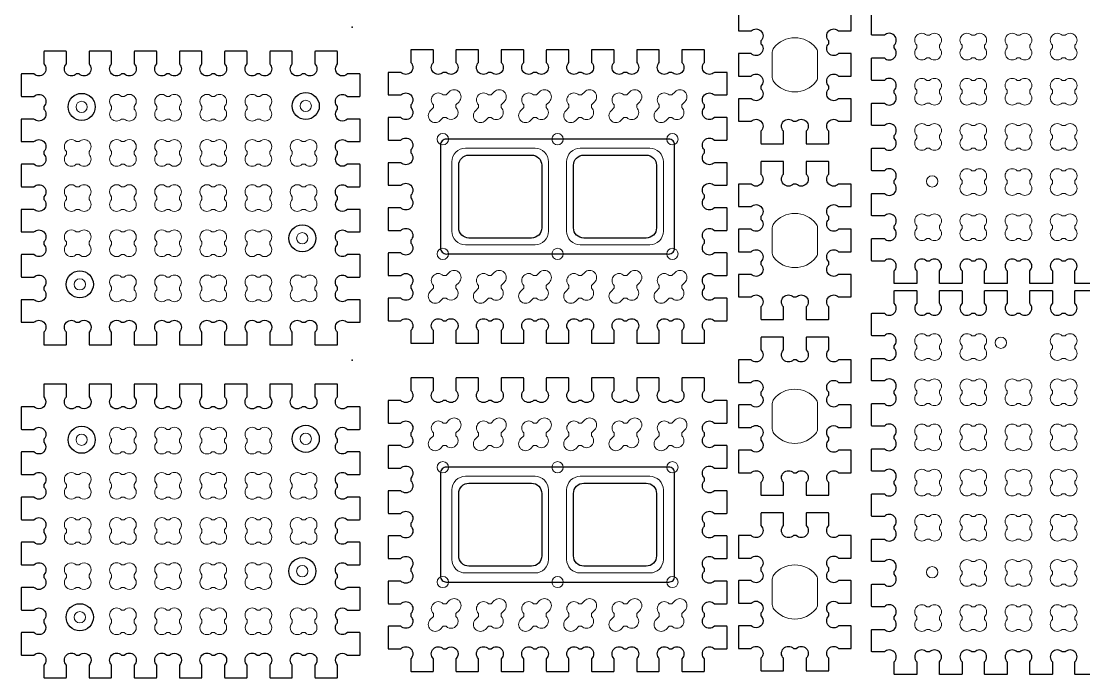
# Model space of a CAD drawing. Header units: millimetres. Extents: x -127 to 554, y -606 to 1045.
# Drawn here: x -37.5 to 197.7, y -32.5 to 112.9 of the extents above; entities that cross this region are included whole.
import ezdxf

# ---------------------------------------------------------------- set-up
doc = ezdxf.new("R2010")
doc.units = ezdxf.units.MM
doc.layers.get('0').update_dxf_attribs({"lineweight": 25})
doc.layers.add('grav1.5mm', color=4, linetype='Continuous')
doc.layers.add('grav2.5mm', color=3, linetype='Continuous')
doc.layers.add('holes', color=1, linetype='Continuous', lineweight=0)

# ---------------------------------------------------------------- blocks, each defined once
blk = doc.blocks.new('*U3')
at = {"flags": 128}
blk.add_lwpolyline([(-38.21, -405.57), (-40.92, -405.57, 0.414214), (-41.02, -405.67), (-41.02, -410.47, 0.414214), (-40.92, -410.57), (-38.21, -410.57, -1), (-36.02, -412.76), (-36.02, -415.47, 0.414214), (-35.92, -415.57), (-31.12, -415.57, 0.414214), (-31.02, -415.47), (-31.02, -412.76, -1), (-28.83, -410.57), (-28.21, -410.57, -1), (-26.02, -412.76), (-26.02, -415.47, 0.414214), (-25.92, -415.57), (-21.12, -415.57, 0.414214), (-21.02, -415.47), (-21.02, -412.76, -1), (-18.83, -410.57), (-18.21, -410.57, -1), (-16.02, -412.76), (-16.02, -415.47, 0.414214), (-15.92, -415.57), (-11.12, -415.57, 0.414214), (-11.02, -415.47), (-11.02, -412.76, -1), (-8.83, -410.57), (-8.21, -410.57, -1), (-6.02, -412.76), (-6.02, -415.47, 0.414214), (-5.92, -415.57), (-1.12, -415.57, 0.414214), (-1.02, -415.47), (-1.02, -412.76, -1), (1.17, -410.57), (1.79, -410.57, -1), (3.98, -412.76), (3.98, -415.47, 0.414214), (4.08, -415.57), (8.88, -415.57, 0.414214), (8.98, -415.47), (8.98, -412.76, -1), (11.17, -410.57), (11.79, -410.57, -1), (13.98, -412.76), (13.98, -415.47, 0.414214), (14.08, -415.57), (18.88, -415.57, 0.414214), (18.98, -415.47), (18.98, -412.76, -1), (21.17, -410.57), (21.79, -410.57, -1), (23.98, -412.76), (23.98, -415.47, 0.414214), (24.08, -415.57), (28.88, -415.57, 0.414214), (28.98, -415.47), (28.98, -412.76, -1), (31.17, -410.57), (33.88, -410.57, 0.414214), (33.98, -410.47), (33.98, -405.67, 0.414214), (33.88, -405.57), (31.17, -405.57, -1), (28.98, -403.38), (28.98, -402.76, -1), (31.17, -400.57), (33.88, -400.57, 0.414214), (33.98, -400.47), (33.98, -395.67, 0.414214), (33.88, -395.57), (31.17, -395.57, -1), (28.98, -393.38), (28.98, -392.76, -1), (31.17, -390.57), (33.88, -390.57, 0.414214), (33.98, -390.47), (33.98, -385.67, 0.414214), (33.88, -385.57), (31.17, -385.57, -1), (28.98, -383.38), (28.98, -382.76, -1), (31.17, -380.57), (33.88, -380.57, 0.414214), (33.98, -380.47), (33.98, -375.67, 0.414214), (33.88, -375.57), (31.17, -375.57, -1), (28.98, -373.38), (28.98, -372.76, -1), (31.17, -370.57), (33.88, -370.57, 0.414214), (33.98, -370.47), (33.98, -365.67, 0.414214), (33.88, -365.57), (31.17, -365.57, -1), (28.98, -363.38), (28.98, -362.76, -1), (31.17, -360.57), (33.88, -360.57, 0.414214), (33.98, -360.47), (33.98, -355.67, 0.414214), (33.88, -355.57), (31.17, -355.57, -1), (28.98, -353.38), (28.98, -350.67, 0.414214), (28.88, -350.57), (24.08, -350.57, 0.414214), (23.98, -350.67), (23.98, -353.38, -1), (21.79, -355.57), (21.17, -355.57, -1), (18.98, -353.38), (18.98, -350.67, 0.414214), (18.88, -350.57), (14.08, -350.57, 0.414214), (13.98, -350.67), (13.98, -353.38, -1), (11.79, -355.57), (11.17, -355.57, -1), (8.98, -353.38), (8.98, -350.67, 0.414214), (8.88, -350.57), (4.08, -350.57, 0.414214), (3.98, -350.67), (3.98, -353.38, -1), (1.79, -355.57), (1.17, -355.57, -1), (-1.02, -353.38), (-1.02, -350.67, 0.414214), (-1.12, -350.57), (-5.92, -350.57, 0.414214), (-6.02, -350.67), (-6.02, -353.38, -1), (-8.21, -355.57), (-8.83, -355.57, -1), (-11.02, -353.38), (-11.02, -350.67, 0.414214), (-11.12, -350.57), (-15.92, -350.57, 0.414214), (-16.02, -350.67), (-16.02, -353.38, -1), (-18.21, -355.57), (-18.83, -355.57, -1), (-21.02, -353.38), (-21.02, -350.67, 0.414214), (-21.12, -350.57), (-25.92, -350.57, 0.414214), (-26.02, -350.67), (-26.02, -353.38, -1), (-28.21, -355.57), (-28.83, -355.57, -1), (-31.02, -353.38), (-31.02, -350.67, 0.414214), (-31.12, -350.57), (-35.92, -350.57, 0.414214), (-36.02, -350.67), (-36.02, -353.38, -1), (-38.21, -355.57), (-40.92, -355.57, 0.414214), (-41.02, -355.67), (-41.02, -360.47, 0.414214), (-40.92, -360.57), (-38.21, -360.57, -1), (-36.02, -362.76), (-36.02, -363.38, -1), (-38.21, -365.57), (-40.92, -365.57, 0.414214), (-41.02, -365.67), (-41.02, -370.47, 0.414214), (-40.92, -370.57), (-38.21, -370.57, -1), (-36.02, -372.76), (-36.02, -373.38, -1), (-38.21, -375.57), (-40.92, -375.57, 0.414214), (-41.02, -375.67), (-41.02, -380.47, 0.414214), (-40.92, -380.57), (-38.21, -380.57, -1), (-36.02, -382.76), (-36.02, -383.38, -1), (-38.21, -385.57), (-40.92, -385.57, 0.414214), (-41.02, -385.67), (-41.02, -390.47, 0.414214), (-40.92, -390.57), (-38.21, -390.57, -1), (-36.02, -392.76), (-36.02, -393.38, -1), (-38.21, -395.57), (-40.92, -395.57, 0.414214), (-41.02, -395.67), (-41.02, -400.47, 0.414214), (-40.92, -400.57), (-38.21, -400.57, -1), (-36.02, -402.76), (-36.02, -403.38, -1), (-38.21, -405.57)], format="xyb", dxfattribs=at)
at = {"layer": 'grav1.5mm', "flags": 128}
for points in [[(-27.87, -370.37, 0.414214), (-29.42, -371.42), (-29.42, -394.72, 0.414214), (-27.87, -395.77), (20.83, -395.77, 0.414214), (22.38, -394.72), (22.38, -371.42, 0.414214), (20.83, -370.37), (-27.87, -370.37)], [(-25.4, -376.14, -0.414214), (-23.15, -373.89), (-9.29, -373.89, -0.414214), (-7.04, -376.14), (-7.04, -390, -0.414214), (-9.29, -392.25), (-23.15, -392.25, -0.414214), (-25.4, -390), (-25.4, -376.14)], [(0, -376.14, -0.414214), (2.25, -373.89), (16.11, -373.89, -0.414214), (18.36, -376.14), (18.36, -390, -0.414214), (16.11, -392.25), (2.25, -392.25, -0.414214), (0, -390), (0, -376.14)]]:
    blk.add_lwpolyline(points, format="xyb", dxfattribs=at)
at = {"layer": 'holes', "flags": 128}
for points in [[(-26.02, -362.76), (-25.34, -362.08, 1), (-27.53, -359.89), (-28.21, -360.57), (-28.83, -360.57, 1), (-31.02, -362.76), (-31.02, -363.38), (-31.7, -364.06, 1), (-29.51, -366.25), (-28.83, -365.57), (-28.21, -365.57, 1), (-26.02, -363.38), (-26.02, -362.76)], [(-16.02, -362.76), (-15.34, -362.08, 1), (-17.53, -359.89), (-18.21, -360.57), (-18.83, -360.57, 1), (-21.02, -362.76), (-21.02, -363.38), (-21.7, -364.06, 1), (-19.51, -366.25), (-18.83, -365.57), (-18.21, -365.57, 1), (-16.02, -363.38), (-16.02, -362.76)], [(-6.02, -362.76), (-5.34, -362.08, 1), (-7.53, -359.89), (-8.21, -360.57), (-8.83, -360.57, 1), (-11.02, -362.76), (-11.02, -363.38), (-11.7, -364.06, 1), (-9.51, -366.25), (-8.83, -365.57), (-8.21, -365.57, 1), (-6.02, -363.38), (-6.02, -362.76)], [(3.98, -362.76), (4.66, -362.08, 1), (2.47, -359.89), (1.79, -360.57), (1.17, -360.57, 1), (-1.02, -362.76), (-1.02, -363.38), (-1.7, -364.06, 1), (0.49, -366.25), (1.17, -365.57), (1.79, -365.57, 1), (3.98, -363.38), (3.98, -362.76)], [(13.98, -362.76), (14.66, -362.08, 1), (12.47, -359.89), (11.79, -360.57), (11.17, -360.57, 1), (8.98, -362.76), (8.98, -363.38), (8.3, -364.06, 1), (10.49, -366.25), (11.17, -365.57), (11.79, -365.57, 1), (13.98, -363.38), (13.98, -362.76)], [(23.98, -362.76), (24.66, -362.08, 1), (22.47, -359.89), (21.79, -360.57), (21.17, -360.57, 1), (18.98, -362.76), (18.98, -363.38), (18.3, -364.06, 1), (20.49, -366.25), (21.17, -365.57), (21.79, -365.57, 1), (23.98, -363.38), (23.98, -362.76)], [(-26.02, -402.76), (-25.34, -402.08, 1), (-27.53, -399.89), (-28.21, -400.57), (-28.83, -400.57, 1), (-31.02, -402.76), (-31.02, -403.38), (-31.7, -404.06, 1), (-29.51, -406.25), (-28.83, -405.57), (-28.21, -405.57, 1), (-26.02, -403.38), (-26.02, -402.76)], [(-16.02, -402.76), (-15.34, -402.08, 1), (-17.53, -399.89), (-18.21, -400.57), (-18.83, -400.57, 1), (-21.02, -402.76), (-21.02, -403.38), (-21.7, -404.06, 1), (-19.51, -406.25), (-18.83, -405.57), (-18.21, -405.57, 1), (-16.02, -403.38), (-16.02, -402.76)], [(-6.02, -402.76), (-5.34, -402.08, 1), (-7.53, -399.89), (-8.21, -400.57), (-8.83, -400.57, 1), (-11.02, -402.76), (-11.02, -403.38), (-11.7, -404.06, 1), (-9.51, -406.25), (-8.83, -405.57), (-8.21, -405.57, 1), (-6.02, -403.38), (-6.02, -402.76)], [(3.98, -402.76), (4.66, -402.08, 1), (2.47, -399.89), (1.79, -400.57), (1.17, -400.57, 1), (-1.02, -402.76), (-1.02, -403.38), (-1.7, -404.06, 1), (0.49, -406.25), (1.17, -405.57), (1.79, -405.57, 1), (3.98, -403.38), (3.98, -402.76)], [(13.98, -402.76), (14.66, -402.08, 1), (12.47, -399.89), (11.79, -400.57), (11.17, -400.57, 1), (8.98, -402.76), (8.98, -403.38), (8.3, -404.06, 1), (10.49, -406.25), (11.17, -405.57), (11.79, -405.57, 1), (13.98, -403.38), (13.98, -402.76)], [(23.98, -402.76), (24.66, -402.08, 1), (22.47, -399.89), (21.79, -400.57), (21.17, -400.57, 1), (18.98, -402.76), (18.98, -403.38), (18.3, -404.06, 1), (20.49, -406.25), (21.17, -405.57), (21.79, -405.57, 1), (23.98, -403.38), (23.98, -402.76)]]:
    blk.add_lwpolyline(points, format="xyb", dxfattribs=at)
at = {"layer": 'holes'}
for points in [[(-5.52, -390.77, -0.414214), (-8.52, -393.77), (-23.92, -393.77, -0.414214), (-26.92, -390.77), (-26.92, -375.37, -0.414214), (-23.92, -372.37), (-8.52, -372.37, -0.414214), (-5.52, -375.37), (-5.52, -390.77)], [(-1.52, -390.77), (-1.52, -375.37, -0.414214), (1.48, -372.37), (16.88, -372.37, -0.414214), (19.88, -375.37), (19.88, -390.77, -0.414214), (16.88, -393.77), (1.48, -393.77, -0.414214), (-1.52, -390.77)]]:
    blk.add_lwpolyline(points, format="xyb", close=True, dxfattribs=at)
for centre in [(-28.92, -370.37), (-3.52, -370.37), (21.88, -370.37), (-28.92, -395.77), (-3.52, -395.77), (21.88, -395.77)]:
    blk.add_circle(centre, 1.25, dxfattribs=at)
blk = doc.blocks.new('*U4')
at = {"color": 0, "linetype": 'ByBlock', "lineweight": -2, "transparency": 16777216}
for p in [(0, 72.65), (0, 0)]:
    blk.add_blockref('*U3', p, dxfattribs=at)
blk = doc.blocks.new('*U11')
at = {"flags": 128}
blk.add_lwpolyline([(7.4, -17.5, 0.414214), (7.5, -17.4), (7.5, -14.69, -1), (9.69, -12.5), (12.4, -12.5, 0.414214), (12.5, -12.4), (12.5, -7.6, 0.414214), (12.4, -7.5), (9.69, -7.5, -1), (7.5, -5.31), (7.5, -4.69, -1), (9.69, -2.5), (12.4, -2.5, 0.414214), (12.5, -2.4), (12.5, 2.4, 0.414214), (12.4, 2.5), (9.69, 2.5, -1), (7.5, 4.69), (7.5, 5.31, -1), (9.69, 7.5), (12.4, 7.5, 0.414214), (12.5, 7.6), (12.5, 12.4, 0.414214), (12.4, 12.5), (9.69, 12.5, -1), (7.5, 14.69), (7.5, 17.4, 0.414214), (7.4, 17.5), (2.6, 17.5, 0.414214), (2.5, 17.4), (2.5, 14.69, -1), (0.31, 12.5), (-0.31, 12.5, -1), (-2.5, 14.69), (-2.5, 17.4, 0.414214), (-2.6, 17.5), (-7.4, 17.5, 0.414214), (-7.5, 17.4), (-7.5, 14.69, -1), (-9.69, 12.5), (-12.4, 12.5, 0.414214), (-12.5, 12.4), (-12.5, 7.6, 0.414214), (-12.4, 7.5), (-9.69, 7.5, -1), (-7.5, 5.31), (-7.5, 4.69, -1), (-9.69, 2.5), (-12.4, 2.5, 0.414214), (-12.5, 2.4), (-12.5, -2.4, 0.414214), (-12.4, -2.5), (-9.69, -2.5, -1), (-7.5, -4.69), (-7.5, -5.31, -1), (-9.69, -7.5), (-12.4, -7.5, 0.414214), (-12.5, -7.6), (-12.5, -12.4, 0.414214), (-12.4, -12.5), (-9.69, -12.5, -1), (-7.5, -14.69), (-7.5, -17.4, 0.414214), (-7.4, -17.5), (-2.6, -17.5, 0.414214), (-2.5, -17.4), (-2.5, -14.69, -1), (-0.31, -12.5), (0.31, -12.5, -1), (2.5, -14.69), (2.5, -17.4, 0.414214), (2.6, -17.5), (7.4, -17.5)], format="xyb", dxfattribs=at)
at = {"layer": 'holes', "flags": 128}
blk.add_lwpolyline([(4.65, -3.79, 0.172593), (5, -2.81), (5, 2.81, 0.172593), (4.65, 3.79, 0.475161), (-4.65, 3.79, 0.172593), (-5, 2.81), (-5, -2.81, 0.172593), (-4.65, -3.79, 0.475161), (4.65, -3.79)], format="xyb", dxfattribs=at)
blk = doc.blocks.new('*U12')
at = {"color": 0, "linetype": 'ByBlock', "lineweight": -2, "transparency": 16777216}
for p in [(0, 116.71), (0, 77.81), (0, 38.9), (0, 0)]:
    blk.add_blockref('*U11', p, dxfattribs=at)

msp = doc.modelspace()

# ---------------------------------------------------------------- linework, layer by layer
for points in [[(200.63, 54.76), (195.83, 54.76, -0.414214), (195.73, 54.86), (195.73, 57.57, 0.414214), (195.73, 59.76, 0.414214), (193.54, 59.76), (192.92, 59.76, 0.414214), (190.73, 59.76, 0.414214), (190.73, 57.57), (190.73, 54.86, -0.414214), (190.63, 54.76), (185.83, 54.76, -0.414214), (185.73, 54.86), (185.73, 57.57, 0.414214), (185.73, 59.76, 0.414214), (183.54, 59.76), (182.92, 59.76, 0.414214), (180.73, 59.76, 0.414214), (180.73, 57.57), (180.73, 54.86, -0.414214), (180.63, 54.76), (175.83, 54.76, -0.414214), (175.73, 54.86), (175.73, 57.57, 0.414214), (175.73, 59.76, 0.414214), (173.54, 59.76), (172.92, 59.76, 0.414214), (170.73, 59.76, 0.414214), (170.73, 57.57), (170.73, 54.86, -0.414214), (170.63, 54.76), (165.83, 54.76, -0.414214), (165.73, 54.86), (165.73, 57.57, 0.414214), (165.73, 59.76, 0.414214), (163.54, 59.76), (162.92, 59.76, 0.414214), (160.73, 59.76, 0.414214), (160.73, 57.57), (160.73, 54.86, -0.414214), (160.63, 54.76), (155.83, 54.76, -0.414214), (155.73, 54.86), (155.73, 57.57, 0.414214), (155.73, 59.76, 0.414214), (153.54, 59.76), (150.83, 59.76), (150.83, 59.76, -0.414214), (150.73, 59.86), (150.73, 64.66, -0.414214), (150.83, 64.76), (153.54, 64.76, 0.414214), (155.73, 64.76, 0.414214), (155.73, 66.95), (155.73, 67.57, 0.414214), (155.73, 69.76, 0.414214), (153.54, 69.76), (150.83, 69.76, -0.414214), (150.73, 69.86), (150.73, 74.66, -0.414214), (150.83, 74.76), (153.54, 74.76, 0.414214), (155.73, 74.76, 0.414214), (155.73, 76.95), (155.73, 77.57, 0.414214), (155.73, 79.76, 0.414214), (153.54, 79.76), (150.83, 79.76, -0.414214), (150.73, 79.86), (150.73, 84.66, -0.414214), (150.83, 84.76), (153.54, 84.76, 0.414214), (155.73, 84.76, 0.414214), (155.73, 86.95), (155.73, 87.57, 0.414214), (155.73, 89.76, 0.414214), (153.54, 89.76), (150.83, 89.76, -0.414214), (150.73, 89.86), (150.73, 94.66, -0.414214), (150.83, 94.76), (153.54, 94.76, 0.414214), (155.73, 94.76, 0.414214), (155.73, 96.95), (155.73, 97.57, 0.414214), (155.73, 99.76, 0.414214), (153.54, 99.76), (150.83, 99.76, -0.414214), (150.73, 99.86), (150.73, 104.66, -0.414214), (150.83, 104.76), (153.54, 104.76, 0.414214), (155.73, 104.76, 0.414214), (155.73, 106.95), (155.73, 107.57, 0.414214), (155.73, 109.76, 0.414214), (153.54, 109.76), (150.83, 109.76, -0.414214), (150.73, 109.86), (150.73, 114.66, -0.414214)], [(200.63, -31.78), (195.83, -31.78, -0.414214), (195.73, -31.68), (195.73, -28.98, 0.414214), (195.73, -26.78, 0.414214), (193.54, -26.78), (192.92, -26.78, 0.414214), (190.73, -26.78, 0.414214), (190.73, -28.98), (190.73, -31.68, -0.414214), (190.63, -31.78), (185.83, -31.78, -0.414214), (185.73, -31.68), (185.73, -28.98, 0.414214), (185.73, -26.78, 0.414214), (183.54, -26.78), (182.92, -26.78, 0.414214), (180.73, -26.78, 0.414214), (180.73, -28.98), (180.73, -31.68, -0.414214), (180.63, -31.78), (175.83, -31.78, -0.414214), (175.73, -31.68), (175.73, -28.98, 0.414214), (175.73, -26.78, 0.414214), (173.54, -26.78), (172.92, -26.78, 0.414214), (170.73, -26.78, 0.414214), (170.73, -28.98), (170.73, -31.68, -0.414214), (170.63, -31.78), (165.83, -31.78, -0.414214), (165.73, -31.68), (165.73, -28.98, 0.414214), (165.73, -26.78, 0.414214), (163.54, -26.78), (162.92, -26.78, 0.414214), (160.73, -26.78, 0.414214), (160.73, -28.98), (160.73, -31.68, -0.414214), (160.63, -31.78), (155.83, -31.78, -0.414214), (155.73, -31.68), (155.73, -28.98, 0.414214), (155.73, -26.78, 0.414214), (153.54, -26.78), (150.83, -26.78), (150.83, -26.78, -0.414214), (150.73, -26.68), (150.73, -21.88, -0.414214), (150.83, -21.78), (153.54, -21.78, 0.414214), (155.73, -21.78, 0.414214), (155.73, -19.59), (155.73, -18.98, 0.414214), (155.73, -16.78, 0.414214), (153.54, -16.78), (150.83, -16.78, -0.414214), (150.73, -16.68), (150.73, -11.88, -0.414214), (150.83, -11.78), (153.54, -11.78, 0.414214), (155.73, -11.78, 0.414214), (155.73, -9.59), (155.73, -8.98, 0.414214), (155.73, -6.78, 0.414214), (153.54, -6.78), (150.83, -6.78, -0.414214), (150.73, -6.68), (150.73, -1.88, -0.414214), (150.83, -1.78), (153.54, -1.78, 0.414214), (155.73, -1.78, 0.414214), (155.73, 0.41), (155.73, 1.02, 0.414214), (155.73, 3.22, 0.414214), (153.54, 3.22), (150.83, 3.22, -0.414214), (150.73, 3.32), (150.73, 8.12, -0.414214), (150.83, 8.22), (153.54, 8.22, 0.414214), (155.73, 8.22, 0.414214), (155.73, 10.41), (155.73, 11.02, 0.414214), (155.73, 13.22, 0.414214), (153.54, 13.22), (150.83, 13.22, -0.414214), (150.73, 13.32), (150.73, 18.12, -0.414214), (150.83, 18.22), (153.54, 18.22, 0.414214), (155.73, 18.22, 0.414214), (155.73, 20.41), (155.73, 21.02, 0.414214), (155.73, 23.22, 0.414214), (153.54, 23.22), (150.83, 23.22, -0.414214), (150.73, 23.32), (150.73, 28.12, -0.414214), (150.83, 28.22), (153.54, 28.22, 0.414214), (155.73, 28.22, 0.414214), (155.73, 30.41), (155.73, 31.02, 0.414214), (155.73, 33.22, 0.414214), (153.54, 33.22), (150.83, 33.22, -0.414214), (150.73, 33.32), (150.73, 38.12, -0.414214), (150.83, 38.22), (153.54, 38.22, 0.414214), (155.73, 38.22, 0.414214), (155.73, 40.41), (155.73, 41.02, 0.414214), (155.73, 43.22, 0.414214), (153.54, 43.22), (150.83, 43.22, -0.414214), (150.73, 43.32), (150.73, 48.12, -0.414214), (150.83, 48.22), (153.54, 48.22, 0.414214), (155.73, 48.22, 0.414214), (155.73, 50.41), (155.73, 53.12, -0.414214), (155.83, 53.22), (160.63, 53.22, -0.414214), (160.73, 53.12), (160.73, 50.41, 0.414214), (160.73, 48.22, 0.414214), (162.92, 48.22), (163.54, 48.22, 0.414214), (165.73, 48.22, 0.414214), (165.73, 50.41), (165.73, 53.12, -0.414214), (165.83, 53.22), (170.63, 53.22, -0.414214), (170.73, 53.12), (170.73, 50.41, 0.414214), (170.73, 48.22, 0.414214), (172.92, 48.22), (173.54, 48.22, 0.414214), (175.73, 48.22, 0.414214), (175.73, 50.41), (175.73, 53.12, -0.414214), (175.83, 53.22), (180.63, 53.22, -0.414214), (180.73, 53.12), (180.73, 50.41, 0.414214), (180.73, 48.22, 0.414214), (182.92, 48.22), (183.54, 48.22, 0.414214), (185.73, 48.22, 0.414214), (185.73, 50.41), (185.73, 53.12, -0.414214), (185.83, 53.22), (190.63, 53.22, -0.414214), (190.73, 53.12), (190.73, 50.41, 0.414214), (190.73, 48.22, 0.414214), (192.92, 48.22), (193.54, 48.22, 0.414214), (195.73, 48.22, 0.414214), (195.73, 50.41), (195.73, 53.12, -0.414214), (195.83, 53.22), (200.63, 53.22, -0.414214)]]:
    msp.add_lwpolyline(points, format="xyb")
at = {"flags": 128}
for points in [[(-34.69, 51.21), (-37.4, 51.21, 0.414214), (-37.5, 51.11), (-37.5, 46.31, 0.414214), (-37.4, 46.21), (-34.69, 46.21, -1), (-32.5, 44.02), (-32.5, 41.31, 0.414214), (-32.4, 41.21), (-27.6, 41.21, 0.414214), (-27.5, 41.31), (-27.5, 44.02, -1), (-25.31, 46.21), (-24.69, 46.21, -1), (-22.5, 44.02), (-22.5, 41.31, 0.414214), (-22.4, 41.21), (-17.6, 41.21, 0.414214), (-17.5, 41.31), (-17.5, 44.02, -1), (-15.31, 46.21), (-14.69, 46.21, -1), (-12.5, 44.02), (-12.5, 41.31, 0.414214), (-12.4, 41.21), (-7.6, 41.21, 0.414214), (-7.5, 41.31), (-7.5, 44.02, -1), (-5.31, 46.21), (-4.69, 46.21, -1), (-2.5, 44.02), (-2.5, 41.31, 0.414214), (-2.4, 41.21), (2.4, 41.21, 0.414214), (2.5, 41.31), (2.5, 44.02, -1), (4.69, 46.21), (5.31, 46.21, -1), (7.5, 44.02), (7.5, 41.31, 0.414214), (7.6, 41.21), (12.4, 41.21, 0.414214), (12.5, 41.31), (12.5, 44.02, -1), (14.69, 46.21), (15.31, 46.21, -1), (17.5, 44.02), (17.5, 41.31, 0.414214), (17.6, 41.21), (22.4, 41.21, 0.414214), (22.5, 41.31), (22.5, 44.02, -1), (24.69, 46.21), (25.31, 46.21, -1), (27.5, 44.02), (27.5, 41.31, 0.414214), (27.6, 41.21), (32.4, 41.21, 0.414214), (32.5, 41.31), (32.5, 44.02, -1), (34.69, 46.21), (37.4, 46.21, 0.414214), (37.5, 46.31), (37.5, 51.11, 0.414214), (37.4, 51.21), (34.69, 51.21, -1), (32.5, 53.4), (32.5, 54.02, -1), (34.69, 56.21), (37.4, 56.21, 0.414214), (37.5, 56.31), (37.5, 61.11, 0.414214), (37.4, 61.21), (34.69, 61.21, -1), (32.5, 63.4), (32.5, 64.02, -1), (34.69, 66.21), (37.4, 66.21, 0.414214), (37.5, 66.31), (37.5, 71.11, 0.414214), (37.4, 71.21), (34.69, 71.21, -1), (32.5, 73.4), (32.5, 74.02, -1), (34.69, 76.21), (37.4, 76.21, 0.414214), (37.5, 76.31), (37.5, 81.11, 0.414214), (37.4, 81.21), (34.69, 81.21, -1), (32.5, 83.4), (32.5, 84.02, -1), (34.69, 86.21), (37.4, 86.21, 0.414214), (37.5, 86.31), (37.5, 91.11, 0.414214), (37.4, 91.21), (34.69, 91.21, -1), (32.5, 93.4), (32.5, 94.02, -1), (34.69, 96.21), (37.4, 96.21, 0.414214), (37.5, 96.31), (37.5, 101.11, 0.414214), (37.4, 101.21), (34.69, 101.21, -1), (32.5, 103.4), (32.5, 106.11, 0.414214), (32.4, 106.21), (27.6, 106.21, 0.414214), (27.5, 106.11), (27.5, 103.4, -1), (25.31, 101.21), (24.69, 101.21, -1), (22.5, 103.4), (22.5, 106.11, 0.414214), (22.4, 106.21), (17.6, 106.21, 0.414214), (17.5, 106.11), (17.5, 103.4, -1), (15.31, 101.21), (14.69, 101.21, -1), (12.5, 103.4), (12.5, 106.11, 0.414214), (12.4, 106.21), (7.6, 106.21, 0.414214), (7.5, 106.11), (7.5, 103.4, -1), (5.31, 101.21), (4.69, 101.21, -1), (2.5, 103.4), (2.5, 106.11, 0.414214), (2.4, 106.21), (-2.4, 106.21, 0.414214), (-2.5, 106.11), (-2.5, 103.4, -1), (-4.69, 101.21), (-5.31, 101.21, -1), (-7.5, 103.4), (-7.5, 106.11, 0.414214), (-7.6, 106.21), (-12.4, 106.21, 0.414214), (-12.5, 106.11), (-12.5, 103.4, -1), (-14.69, 101.21), (-15.31, 101.21, -1), (-17.5, 103.4), (-17.5, 106.11, 0.414214), (-17.6, 106.21), (-22.4, 106.21, 0.414214), (-22.5, 106.11), (-22.5, 103.4, -1), (-24.69, 101.21), (-25.31, 101.21, -1), (-27.5, 103.4), (-27.5, 106.11, 0.414214), (-27.6, 106.21), (-32.4, 106.21, 0.414214), (-32.5, 106.11), (-32.5, 103.4, -1), (-34.69, 101.21), (-37.4, 101.21, 0.414214), (-37.5, 101.11), (-37.5, 96.31, 0.414214), (-37.4, 96.21), (-34.69, 96.21, -1), (-32.5, 94.02), (-32.5, 93.4, -1), (-34.69, 91.21), (-37.4, 91.21, 0.414214), (-37.5, 91.11), (-37.5, 86.31, 0.414214), (-37.4, 86.21), (-34.69, 86.21, -1), (-32.5, 84.02), (-32.5, 83.4, -1), (-34.69, 81.21), (-37.4, 81.21, 0.414214), (-37.5, 81.11), (-37.5, 76.31, 0.414214), (-37.4, 76.21), (-34.69, 76.21, -1), (-32.5, 74.02), (-32.5, 73.4, -1), (-34.69, 71.21), (-37.4, 71.21, 0.414214), (-37.5, 71.11), (-37.5, 66.31, 0.414214), (-37.4, 66.21), (-34.69, 66.21, -1), (-32.5, 64.02), (-32.5, 63.4, -1), (-34.69, 61.21), (-37.4, 61.21, 0.414214), (-37.5, 61.11), (-37.5, 56.31, 0.414214), (-37.4, 56.21), (-34.69, 56.21, -1), (-32.5, 54.02), (-32.5, 53.4, -1), (-34.69, 51.21)], [(-34.69, -22.5), (-37.4, -22.5, 0.414214), (-37.5, -22.6), (-37.5, -27.4, 0.414214), (-37.4, -27.5), (-34.69, -27.5, -1), (-32.5, -29.69), (-32.5, -32.4, 0.414214), (-32.4, -32.5), (-27.6, -32.5, 0.414214), (-27.5, -32.4), (-27.5, -29.69, -1), (-25.31, -27.5), (-24.69, -27.5, -1), (-22.5, -29.69), (-22.5, -32.4, 0.414214), (-22.4, -32.5), (-17.6, -32.5, 0.414214), (-17.5, -32.4), (-17.5, -29.69, -1), (-15.31, -27.5), (-14.69, -27.5, -1), (-12.5, -29.69), (-12.5, -32.4, 0.414214), (-12.4, -32.5), (-7.6, -32.5, 0.414214), (-7.5, -32.4), (-7.5, -29.69, -1), (-5.31, -27.5), (-4.69, -27.5, -1), (-2.5, -29.69), (-2.5, -32.4, 0.414214), (-2.4, -32.5), (2.4, -32.5, 0.414214), (2.5, -32.4), (2.5, -29.69, -1), (4.69, -27.5), (5.31, -27.5, -1), (7.5, -29.69), (7.5, -32.4, 0.414214), (7.6, -32.5), (12.4, -32.5, 0.414214), (12.5, -32.4), (12.5, -29.69, -1), (14.69, -27.5), (15.31, -27.5, -1), (17.5, -29.69), (17.5, -32.4, 0.414214), (17.6, -32.5), (22.4, -32.5, 0.414214), (22.5, -32.4), (22.5, -29.69, -1), (24.69, -27.5), (25.31, -27.5, -1), (27.5, -29.69), (27.5, -32.4, 0.414214), (27.6, -32.5), (32.4, -32.5, 0.414214), (32.5, -32.4), (32.5, -29.69, -1), (34.69, -27.5), (37.4, -27.5, 0.414214), (37.5, -27.4), (37.5, -22.6, 0.414214), (37.4, -22.5), (34.69, -22.5, -1), (32.5, -20.31), (32.5, -19.69, -1), (34.69, -17.5), (37.4, -17.5, 0.414214), (37.5, -17.4), (37.5, -12.6, 0.414214), (37.4, -12.5), (34.69, -12.5, -1), (32.5, -10.31), (32.5, -9.69, -1), (34.69, -7.5), (37.4, -7.5, 0.414214), (37.5, -7.4), (37.5, -2.6, 0.414214), (37.4, -2.5), (34.69, -2.5, -1), (32.5, -0.31), (32.5, 0.31, -1), (34.69, 2.5), (37.4, 2.5, 0.414214), (37.5, 2.6), (37.5, 7.4, 0.414214), (37.4, 7.5), (34.69, 7.5, -1), (32.5, 9.69), (32.5, 10.31, -1), (34.69, 12.5), (37.4, 12.5, 0.414214), (37.5, 12.6), (37.5, 17.4, 0.414214), (37.4, 17.5), (34.69, 17.5, -1), (32.5, 19.69), (32.5, 20.31, -1), (34.69, 22.5), (37.4, 22.5, 0.414214), (37.5, 22.6), (37.5, 27.4, 0.414214), (37.4, 27.5), (34.69, 27.5, -1), (32.5, 29.69), (32.5, 32.4, 0.414214), (32.4, 32.5), (27.6, 32.5, 0.414214), (27.5, 32.4), (27.5, 29.69, -1), (25.31, 27.5), (24.69, 27.5, -1), (22.5, 29.69), (22.5, 32.4, 0.414214), (22.4, 32.5), (17.6, 32.5, 0.414214), (17.5, 32.4), (17.5, 29.69, -1), (15.31, 27.5), (14.69, 27.5, -1), (12.5, 29.69), (12.5, 32.4, 0.414214), (12.4, 32.5), (7.6, 32.5, 0.414214), (7.5, 32.4), (7.5, 29.69, -1), (5.31, 27.5), (4.69, 27.5, -1), (2.5, 29.69), (2.5, 32.4, 0.414214), (2.4, 32.5), (-2.4, 32.5, 0.414214), (-2.5, 32.4), (-2.5, 29.69, -1), (-4.69, 27.5), (-5.31, 27.5, -1), (-7.5, 29.69), (-7.5, 32.4, 0.414214), (-7.6, 32.5), (-12.4, 32.5, 0.414214), (-12.5, 32.4), (-12.5, 29.69, -1), (-14.69, 27.5), (-15.31, 27.5, -1), (-17.5, 29.69), (-17.5, 32.4, 0.414214), (-17.6, 32.5), (-22.4, 32.5, 0.414214), (-22.5, 32.4), (-22.5, 29.69, -1), (-24.69, 27.5), (-25.31, 27.5, -1), (-27.5, 29.69), (-27.5, 32.4, 0.414214), (-27.6, 32.5), (-32.4, 32.5, 0.414214), (-32.5, 32.4), (-32.5, 29.69, -1), (-34.69, 27.5), (-37.4, 27.5, 0.414214), (-37.5, 27.4), (-37.5, 22.6, 0.414214), (-37.4, 22.5), (-34.69, 22.5, -1), (-32.5, 20.31), (-32.5, 19.69, -1), (-34.69, 17.5), (-37.4, 17.5, 0.414214), (-37.5, 17.4), (-37.5, 12.6, 0.414214), (-37.4, 12.5), (-34.69, 12.5, -1), (-32.5, 10.31), (-32.5, 9.69, -1), (-34.69, 7.5), (-37.4, 7.5, 0.414214), (-37.5, 7.4), (-37.5, 2.6, 0.414214), (-37.4, 2.5), (-34.69, 2.5, -1), (-32.5, 0.31), (-32.5, -0.31, -1), (-34.69, -2.5), (-37.4, -2.5, 0.414214), (-37.5, -2.6), (-37.5, -7.4, 0.414214), (-37.4, -7.5), (-34.69, -7.5, -1), (-32.5, -9.69), (-32.5, -10.31, -1), (-34.69, -12.5), (-37.4, -12.5, 0.414214), (-37.5, -12.6), (-37.5, -17.4, 0.414214), (-37.4, -17.5), (-34.69, -17.5, -1), (-32.5, -19.69), (-32.5, -20.31, -1), (-34.69, -22.5)]]:
    msp.add_lwpolyline(points, format="xyb", dxfattribs=at)
at = {"color": 18}
for p in [(35.71, 111.53), (35.71, 37.82)]:
    msp.add_point(p, dxfattribs=at)
at = {"layer": 'grav2.5mm'}
for centre in [(-24.13, 93.9), (25.47, 94.11), (24.71, 64.81), (-24.54, 54.61), (-24.13, 20.2), (25.47, 20.4), (24.71, -8.9), (-24.54, -19.1)]:
    msp.add_circle(centre, 3, dxfattribs=at)
at = {"layer": 'holes'}
for points in [[(163.54, 104.76, 0.414214), (165.73, 104.76, 0.414214), (165.73, 106.95), (165.73, 107.57, 0.414214), (165.73, 109.76, 0.414214), (163.54, 109.76), (162.92, 109.76, 0.414214), (160.73, 109.76, 0.414214), (160.73, 107.57), (160.73, 106.95, 0.414214), (160.73, 104.76, 0.414214), (162.92, 104.76), (163.54, 104.76)], [(173.54, 104.76, 0.414214), (175.73, 104.76, 0.414214), (175.73, 106.95), (175.73, 107.57, 0.414214), (175.73, 109.76, 0.414214), (173.54, 109.76), (172.92, 109.76, 0.414214), (170.73, 109.76, 0.414214), (170.73, 107.57), (170.73, 106.95, 0.414214), (170.73, 104.76, 0.414214), (172.92, 104.76), (173.54, 104.76)], [(183.54, 104.76, 0.414214), (185.73, 104.76, 0.414214), (185.73, 106.95), (185.73, 107.57, 0.414214), (185.73, 109.76, 0.414214), (183.54, 109.76), (182.92, 109.76, 0.414214), (180.73, 109.76, 0.414214), (180.73, 107.57), (180.73, 106.95, 0.414214), (180.73, 104.76, 0.414214), (182.92, 104.76), (183.54, 104.76)], [(193.54, 104.76, 0.414214), (195.73, 104.76, 0.414214), (195.73, 106.95), (195.73, 107.57, 0.414214), (195.73, 109.76, 0.414214), (193.54, 109.76), (192.92, 109.76, 0.414214), (190.73, 109.76, 0.414214), (190.73, 107.57), (190.73, 106.95, 0.414214), (190.73, 104.76, 0.414214), (192.92, 104.76), (193.54, 104.76)], [(163.54, 94.76, 0.414214), (165.73, 94.76, 0.414214), (165.73, 96.95), (165.73, 97.57, 0.414214), (165.73, 99.76, 0.414214), (163.54, 99.76), (162.92, 99.76, 0.414214), (160.73, 99.76, 0.414214), (160.73, 97.57), (160.73, 96.95, 0.414214), (160.73, 94.76, 0.414214), (162.92, 94.76), (163.54, 94.76)], [(173.54, 94.76, 0.414214), (175.73, 94.76, 0.414214), (175.73, 96.95), (175.73, 97.57, 0.414214), (175.73, 99.76, 0.414214), (173.54, 99.76), (172.92, 99.76, 0.414214), (170.73, 99.76, 0.414214), (170.73, 97.57), (170.73, 96.95, 0.414214), (170.73, 94.76, 0.414214), (172.92, 94.76), (173.54, 94.76)], [(183.54, 94.76, 0.414214), (185.73, 94.76, 0.414214), (185.73, 96.95), (185.73, 97.57, 0.414214), (185.73, 99.76, 0.414214), (183.54, 99.76), (182.92, 99.76, 0.414214), (180.73, 99.76, 0.414214), (180.73, 97.57), (180.73, 96.95, 0.414214), (180.73, 94.76, 0.414214), (182.92, 94.76), (183.54, 94.76)], [(193.54, 94.76, 0.414214), (195.73, 94.76, 0.414214), (195.73, 96.95), (195.73, 97.57, 0.414214), (195.73, 99.76, 0.414214), (193.54, 99.76), (192.92, 99.76, 0.414214), (190.73, 99.76, 0.414214), (190.73, 97.57), (190.73, 96.95, 0.414214), (190.73, 94.76, 0.414214), (192.92, 94.76), (193.54, 94.76)], [(163.54, 84.76, 0.414214), (165.73, 84.76, 0.414214), (165.73, 86.95), (165.73, 87.57, 0.414214), (165.73, 89.76, 0.414214), (163.54, 89.76), (162.92, 89.76, 0.414214), (160.73, 89.76, 0.414214), (160.73, 87.57), (160.73, 86.95, 0.414214), (160.73, 84.76, 0.414214), (162.92, 84.76), (163.54, 84.76)], [(173.54, 84.76, 0.414214), (175.73, 84.76, 0.414214), (175.73, 86.95), (175.73, 87.57, 0.414214), (175.73, 89.76, 0.414214), (173.54, 89.76), (172.92, 89.76, 0.414214), (170.73, 89.76, 0.414214), (170.73, 87.57), (170.73, 86.95, 0.414214), (170.73, 84.76, 0.414214), (172.92, 84.76), (173.54, 84.76)], [(183.54, 84.76, 0.414214), (185.73, 84.76, 0.414214), (185.73, 86.95), (185.73, 87.57, 0.414214), (185.73, 89.76, 0.414214), (183.54, 89.76), (182.92, 89.76, 0.414214), (180.73, 89.76, 0.414214), (180.73, 87.57), (180.73, 86.95, 0.414214), (180.73, 84.76, 0.414214), (182.92, 84.76), (183.54, 84.76)], [(193.54, 84.76, 0.414214), (195.73, 84.76, 0.414214), (195.73, 86.95), (195.73, 87.57, 0.414214), (195.73, 89.76, 0.414214), (193.54, 89.76), (192.92, 89.76, 0.414214), (190.73, 89.76, 0.414214), (190.73, 87.57), (190.73, 86.95, 0.414214), (190.73, 84.76, 0.414214), (192.92, 84.76), (193.54, 84.76)], [(173.54, 74.76, 0.414214), (175.73, 74.76, 0.414214), (175.73, 76.95), (175.73, 77.57, 0.414214), (175.73, 79.76, 0.414214), (173.54, 79.76), (172.92, 79.76, 0.414214), (170.73, 79.76, 0.414214), (170.73, 77.57), (170.73, 76.95, 0.414214), (170.73, 74.76, 0.414214), (172.92, 74.76), (173.54, 74.76)], [(183.54, 74.76, 0.414214), (185.73, 74.76, 0.414214), (185.73, 76.95), (185.73, 77.57, 0.414214), (185.73, 79.76, 0.414214), (183.54, 79.76), (182.92, 79.76, 0.414214), (180.73, 79.76, 0.414214), (180.73, 77.57), (180.73, 76.95, 0.414214), (180.73, 74.76, 0.414214), (182.92, 74.76), (183.54, 74.76)], [(193.54, 74.76, 0.414214), (195.73, 74.76, 0.414214), (195.73, 76.95), (195.73, 77.57, 0.414214), (195.73, 79.76, 0.414214), (193.54, 79.76), (192.92, 79.76, 0.414214), (190.73, 79.76, 0.414214), (190.73, 77.57), (190.73, 76.95, 0.414214), (190.73, 74.76, 0.414214), (192.92, 74.76), (193.54, 74.76)], [(163.54, 64.76, 0.414214), (165.73, 64.76, 0.414214), (165.73, 66.95), (165.73, 67.57, 0.414214), (165.73, 69.76, 0.414214), (163.54, 69.76), (162.92, 69.76, 0.414214), (160.73, 69.76, 0.414214), (160.73, 67.57), (160.73, 66.95, 0.414214), (160.73, 64.76, 0.414214), (162.92, 64.76), (163.54, 64.76)], [(173.54, 64.76, 0.414214), (175.73, 64.76, 0.414214), (175.73, 66.95), (175.73, 67.57, 0.414214), (175.73, 69.76, 0.414214), (173.54, 69.76), (172.92, 69.76, 0.414214), (170.73, 69.76, 0.414214), (170.73, 67.57), (170.73, 66.95, 0.414214), (170.73, 64.76, 0.414214), (172.92, 64.76), (173.54, 64.76)], [(183.54, 64.76, 0.414214), (185.73, 64.76, 0.414214), (185.73, 66.95), (185.73, 67.57, 0.414214), (185.73, 69.76, 0.414214), (183.54, 69.76), (182.92, 69.76, 0.414214), (180.73, 69.76, 0.414214), (180.73, 67.57), (180.73, 66.95, 0.414214), (180.73, 64.76, 0.414214), (182.92, 64.76), (183.54, 64.76)], [(193.54, 64.76, 0.414214), (195.73, 64.76, 0.414214), (195.73, 66.95), (195.73, 67.57, 0.414214), (195.73, 69.76, 0.414214), (193.54, 69.76), (192.92, 69.76, 0.414214), (190.73, 69.76, 0.414214), (190.73, 67.57), (190.73, 66.95, 0.414214), (190.73, 64.76, 0.414214), (192.92, 64.76), (193.54, 64.76)], [(163.54, 38.22, 0.414214), (165.73, 38.22, 0.414214), (165.73, 40.41), (165.73, 41.02, 0.414214), (165.73, 43.22, 0.414214), (163.54, 43.22), (162.92, 43.22, 0.414214), (160.73, 43.22, 0.414214), (160.73, 41.02), (160.73, 40.41, 0.414214), (160.73, 38.22, 0.414214), (162.92, 38.22), (163.54, 38.22)], [(173.54, 38.22, 0.414214), (175.73, 38.22, 0.414214), (175.73, 40.41), (175.73, 41.02, 0.414214), (175.73, 43.22, 0.414214), (173.54, 43.22), (172.92, 43.22, 0.414214), (170.73, 43.22, 0.414214), (170.73, 41.02), (170.73, 40.41, 0.414214), (170.73, 38.22, 0.414214), (172.92, 38.22), (173.54, 38.22)], [(193.54, 38.22, 0.414214), (195.73, 38.22, 0.414214), (195.73, 40.41), (195.73, 41.02, 0.414214), (195.73, 43.22, 0.414214), (193.54, 43.22), (192.92, 43.22, 0.414214), (190.73, 43.22, 0.414214), (190.73, 41.02), (190.73, 40.41, 0.414214), (190.73, 38.22, 0.414214), (192.92, 38.22), (193.54, 38.22)], [(163.54, 28.22, 0.414214), (165.73, 28.22, 0.414214), (165.73, 30.41), (165.73, 31.02, 0.414214), (165.73, 33.22, 0.414214), (163.54, 33.22), (162.92, 33.22, 0.414214), (160.73, 33.22, 0.414214), (160.73, 31.02), (160.73, 30.41, 0.414214), (160.73, 28.22, 0.414214), (162.92, 28.22), (163.54, 28.22)], [(173.54, 28.22, 0.414214), (175.73, 28.22, 0.414214), (175.73, 30.41), (175.73, 31.02, 0.414214), (175.73, 33.22, 0.414214), (173.54, 33.22), (172.92, 33.22, 0.414214), (170.73, 33.22, 0.414214), (170.73, 31.02), (170.73, 30.41, 0.414214), (170.73, 28.22, 0.414214), (172.92, 28.22), (173.54, 28.22)], [(183.54, 28.22, 0.414214), (185.73, 28.22, 0.414214), (185.73, 30.41), (185.73, 31.02, 0.414214), (185.73, 33.22, 0.414214), (183.54, 33.22), (182.92, 33.22, 0.414214), (180.73, 33.22, 0.414214), (180.73, 31.02), (180.73, 30.41, 0.414214), (180.73, 28.22, 0.414214), (182.92, 28.22), (183.54, 28.22)], [(193.54, 28.22, 0.414214), (195.73, 28.22, 0.414214), (195.73, 30.41), (195.73, 31.02, 0.414214), (195.73, 33.22, 0.414214), (193.54, 33.22), (192.92, 33.22, 0.414214), (190.73, 33.22, 0.414214), (190.73, 31.02), (190.73, 30.41, 0.414214), (190.73, 28.22, 0.414214), (192.92, 28.22), (193.54, 28.22)], [(163.54, 18.22, 0.414214), (165.73, 18.22, 0.414214), (165.73, 20.41), (165.73, 21.02, 0.414214), (165.73, 23.22, 0.414214), (163.54, 23.22), (162.92, 23.22, 0.414214), (160.73, 23.22, 0.414214), (160.73, 21.02), (160.73, 20.41, 0.414214), (160.73, 18.22, 0.414214), (162.92, 18.22), (163.54, 18.22)], [(173.54, 18.22, 0.414214), (175.73, 18.22, 0.414214), (175.73, 20.41), (175.73, 21.02, 0.414214), (175.73, 23.22, 0.414214), (173.54, 23.22), (172.92, 23.22, 0.414214), (170.73, 23.22, 0.414214), (170.73, 21.02), (170.73, 20.41, 0.414214), (170.73, 18.22, 0.414214), (172.92, 18.22), (173.54, 18.22)], [(183.54, 18.22, 0.414214), (185.73, 18.22, 0.414214), (185.73, 20.41), (185.73, 21.02, 0.414214), (185.73, 23.22, 0.414214), (183.54, 23.22), (182.92, 23.22, 0.414214), (180.73, 23.22, 0.414214), (180.73, 21.02), (180.73, 20.41, 0.414214), (180.73, 18.22, 0.414214), (182.92, 18.22), (183.54, 18.22)], [(193.54, 18.22, 0.414214), (195.73, 18.22, 0.414214), (195.73, 20.41), (195.73, 21.02, 0.414214), (195.73, 23.22, 0.414214), (193.54, 23.22), (192.92, 23.22, 0.414214), (190.73, 23.22, 0.414214), (190.73, 21.02), (190.73, 20.41, 0.414214), (190.73, 18.22, 0.414214), (192.92, 18.22), (193.54, 18.22)], [(163.54, 8.22, 0.414214), (165.73, 8.22, 0.414214), (165.73, 10.41), (165.73, 11.02, 0.414214), (165.73, 13.22, 0.414214), (163.54, 13.22), (162.92, 13.22, 0.414214), (160.73, 13.22, 0.414214), (160.73, 11.02), (160.73, 10.41, 0.414214), (160.73, 8.22, 0.414214), (162.92, 8.22), (163.54, 8.22)], [(173.54, 8.22, 0.414214), (175.73, 8.22, 0.414214), (175.73, 10.41), (175.73, 11.02, 0.414214), (175.73, 13.22, 0.414214), (173.54, 13.22), (172.92, 13.22, 0.414214), (170.73, 13.22, 0.414214), (170.73, 11.02), (170.73, 10.41, 0.414214), (170.73, 8.22, 0.414214), (172.92, 8.22), (173.54, 8.22)], [(183.54, 8.22, 0.414214), (185.73, 8.22, 0.414214), (185.73, 10.41), (185.73, 11.02, 0.414214), (185.73, 13.22, 0.414214), (183.54, 13.22), (182.92, 13.22, 0.414214), (180.73, 13.22, 0.414214), (180.73, 11.02), (180.73, 10.41, 0.414214), (180.73, 8.22, 0.414214), (182.92, 8.22), (183.54, 8.22)], [(193.54, 8.22, 0.414214), (195.73, 8.22, 0.414214), (195.73, 10.41), (195.73, 11.02, 0.414214), (195.73, 13.22, 0.414214), (193.54, 13.22), (192.92, 13.22, 0.414214), (190.73, 13.22, 0.414214), (190.73, 11.02), (190.73, 10.41, 0.414214), (190.73, 8.22, 0.414214), (192.92, 8.22), (193.54, 8.22)], [(163.54, -1.78, 0.414214), (165.73, -1.78, 0.414214), (165.73, 0.41), (165.73, 1.02, 0.414214), (165.73, 3.22, 0.414214), (163.54, 3.22), (162.92, 3.22, 0.414214), (160.73, 3.22, 0.414214), (160.73, 1.02), (160.73, 0.41, 0.414214), (160.73, -1.78, 0.414214), (162.92, -1.78), (163.54, -1.78)], [(173.54, -1.78, 0.414214), (175.73, -1.78, 0.414214), (175.73, 0.41), (175.73, 1.02, 0.414214), (175.73, 3.22, 0.414214), (173.54, 3.22), (172.92, 3.22, 0.414214), (170.73, 3.22, 0.414214), (170.73, 1.02), (170.73, 0.41, 0.414214), (170.73, -1.78, 0.414214), (172.92, -1.78), (173.54, -1.78)], [(183.54, -1.78, 0.414214), (185.73, -1.78, 0.414214), (185.73, 0.41), (185.73, 1.02, 0.414214), (185.73, 3.22, 0.414214), (183.54, 3.22), (182.92, 3.22, 0.414214), (180.73, 3.22, 0.414214), (180.73, 1.02), (180.73, 0.41, 0.414214), (180.73, -1.78, 0.414214), (182.92, -1.78), (183.54, -1.78)], [(193.54, -1.78, 0.414214), (195.73, -1.78, 0.414214), (195.73, 0.41), (195.73, 1.02, 0.414214), (195.73, 3.22, 0.414214), (193.54, 3.22), (192.92, 3.22, 0.414214), (190.73, 3.22, 0.414214), (190.73, 1.02), (190.73, 0.41, 0.414214), (190.73, -1.78, 0.414214), (192.92, -1.78), (193.54, -1.78)], [(173.54, -11.78, 0.414214), (175.73, -11.78, 0.414214), (175.73, -9.59), (175.73, -8.98, 0.414214), (175.73, -6.78, 0.414214), (173.54, -6.78), (172.92, -6.78, 0.414214), (170.73, -6.78, 0.414214), (170.73, -8.98), (170.73, -9.59, 0.414214), (170.73, -11.78, 0.414214), (172.92, -11.78), (173.54, -11.78)], [(183.54, -11.78, 0.414214), (185.73, -11.78, 0.414214), (185.73, -9.59), (185.73, -8.98, 0.414214), (185.73, -6.78, 0.414214), (183.54, -6.78), (182.92, -6.78, 0.414214), (180.73, -6.78, 0.414214), (180.73, -8.98), (180.73, -9.59, 0.414214), (180.73, -11.78, 0.414214), (182.92, -11.78), (183.54, -11.78)], [(193.54, -11.78, 0.414214), (195.73, -11.78, 0.414214), (195.73, -9.59), (195.73, -8.98, 0.414214), (195.73, -6.78, 0.414214), (193.54, -6.78), (192.92, -6.78, 0.414214), (190.73, -6.78, 0.414214), (190.73, -8.98), (190.73, -9.59, 0.414214), (190.73, -11.78, 0.414214), (192.92, -11.78), (193.54, -11.78)], [(163.54, -21.78, 0.414214), (165.73, -21.78, 0.414214), (165.73, -19.59), (165.73, -18.98, 0.414214), (165.73, -16.78, 0.414214), (163.54, -16.78), (162.92, -16.78, 0.414214), (160.73, -16.78, 0.414214), (160.73, -18.98), (160.73, -19.59, 0.414214), (160.73, -21.78, 0.414214), (162.92, -21.78), (163.54, -21.78)], [(173.54, -21.78, 0.414214), (175.73, -21.78, 0.414214), (175.73, -19.59), (175.73, -18.98, 0.414214), (175.73, -16.78, 0.414214), (173.54, -16.78), (172.92, -16.78, 0.414214), (170.73, -16.78, 0.414214), (170.73, -18.98), (170.73, -19.59, 0.414214), (170.73, -21.78, 0.414214), (172.92, -21.78), (173.54, -21.78)], [(183.54, -21.78, 0.414214), (185.73, -21.78, 0.414214), (185.73, -19.59), (185.73, -18.98, 0.414214), (185.73, -16.78, 0.414214), (183.54, -16.78), (182.92, -16.78, 0.414214), (180.73, -16.78, 0.414214), (180.73, -18.98), (180.73, -19.59, 0.414214), (180.73, -21.78, 0.414214), (182.92, -21.78), (183.54, -21.78)], [(193.54, -21.78, 0.414214), (195.73, -21.78, 0.414214), (195.73, -19.59), (195.73, -18.98, 0.414214), (195.73, -16.78, 0.414214), (193.54, -16.78), (192.92, -16.78, 0.414214), (190.73, -16.78, 0.414214), (190.73, -18.98), (190.73, -19.59, 0.414214), (190.73, -21.78, 0.414214), (192.92, -21.78), (193.54, -21.78)]]:
    msp.add_lwpolyline(points, format="xyb", close=True, dxfattribs=at)
at = {"layer": 'holes', "flags": 128}
for points in [[(-17.5, 93.4, 1), (-15.31, 91.21), (-14.69, 91.21, 1), (-12.5, 93.4), (-12.5, 94.02, 1), (-14.69, 96.21), (-15.31, 96.21, 1), (-17.5, 94.02), (-17.5, 93.4)], [(-7.5, 93.4, 1), (-5.31, 91.21), (-4.69, 91.21, 1), (-2.5, 93.4), (-2.5, 94.02, 1), (-4.69, 96.21), (-5.31, 96.21, 1), (-7.5, 94.02), (-7.5, 93.4)], [(2.5, 93.4, 1), (4.69, 91.21), (5.31, 91.21, 1), (7.5, 93.4), (7.5, 94.02, 1), (5.31, 96.21), (4.69, 96.21, 1), (2.5, 94.02), (2.5, 93.4)], [(12.5, 93.4, 1), (14.69, 91.21), (15.31, 91.21, 1), (17.5, 93.4), (17.5, 94.02, 1), (15.31, 96.21), (14.69, 96.21, 1), (12.5, 94.02), (12.5, 93.4)], [(-27.5, 83.4, 1), (-25.31, 81.21), (-24.69, 81.21, 1), (-22.5, 83.4), (-22.5, 84.02, 1), (-24.69, 86.21), (-25.31, 86.21, 1), (-27.5, 84.02), (-27.5, 83.4)], [(-17.5, 83.4, 1), (-15.31, 81.21), (-14.69, 81.21, 1), (-12.5, 83.4), (-12.5, 84.02, 1), (-14.69, 86.21), (-15.31, 86.21, 1), (-17.5, 84.02), (-17.5, 83.4)], [(-7.5, 83.4, 1), (-5.31, 81.21), (-4.69, 81.21, 1), (-2.5, 83.4), (-2.5, 84.02, 1), (-4.69, 86.21), (-5.31, 86.21, 1), (-7.5, 84.02), (-7.5, 83.4)], [(2.5, 83.4, 1), (4.69, 81.21), (5.31, 81.21, 1), (7.5, 83.4), (7.5, 84.02, 1), (5.31, 86.21), (4.69, 86.21, 1), (2.5, 84.02), (2.5, 83.4)], [(12.5, 83.4, 1), (14.69, 81.21), (15.31, 81.21, 1), (17.5, 83.4), (17.5, 84.02, 1), (15.31, 86.21), (14.69, 86.21, 1), (12.5, 84.02), (12.5, 83.4)], [(22.5, 83.4, 1), (24.69, 81.21), (25.31, 81.21, 1), (27.5, 83.4), (27.5, 84.02, 1), (25.31, 86.21), (24.69, 86.21, 1), (22.5, 84.02), (22.5, 83.4)], [(-27.5, 73.4, 1), (-25.31, 71.21), (-24.69, 71.21, 1), (-22.5, 73.4), (-22.5, 74.02, 1), (-24.69, 76.21), (-25.31, 76.21, 1), (-27.5, 74.02), (-27.5, 73.4)], [(-17.5, 73.4, 1), (-15.31, 71.21), (-14.69, 71.21, 1), (-12.5, 73.4), (-12.5, 74.02, 1), (-14.69, 76.21), (-15.31, 76.21, 1), (-17.5, 74.02), (-17.5, 73.4)], [(-7.5, 73.4, 1), (-5.31, 71.21), (-4.69, 71.21, 1), (-2.5, 73.4), (-2.5, 74.02, 1), (-4.69, 76.21), (-5.31, 76.21, 1), (-7.5, 74.02), (-7.5, 73.4)], [(2.5, 73.4, 1), (4.69, 71.21), (5.31, 71.21, 1), (7.5, 73.4), (7.5, 74.02, 1), (5.31, 76.21), (4.69, 76.21, 1), (2.5, 74.02), (2.5, 73.4)], [(12.5, 73.4, 1), (14.69, 71.21), (15.31, 71.21, 1), (17.5, 73.4), (17.5, 74.02, 1), (15.31, 76.21), (14.69, 76.21, 1), (12.5, 74.02), (12.5, 73.4)], [(22.5, 73.4, 1), (24.69, 71.21), (25.31, 71.21, 1), (27.5, 73.4), (27.5, 74.02, 1), (25.31, 76.21), (24.69, 76.21, 1), (22.5, 74.02), (22.5, 73.4)], [(-27.5, 63.4, 1), (-25.31, 61.21), (-24.69, 61.21, 1), (-22.5, 63.4), (-22.5, 64.02, 1), (-24.69, 66.21), (-25.31, 66.21, 1), (-27.5, 64.02), (-27.5, 63.4)], [(-17.5, 63.4, 1), (-15.31, 61.21), (-14.69, 61.21, 1), (-12.5, 63.4), (-12.5, 64.02, 1), (-14.69, 66.21), (-15.31, 66.21, 1), (-17.5, 64.02), (-17.5, 63.4)], [(-7.5, 63.4, 1), (-5.31, 61.21), (-4.69, 61.21, 1), (-2.5, 63.4), (-2.5, 64.02, 1), (-4.69, 66.21), (-5.31, 66.21, 1), (-7.5, 64.02), (-7.5, 63.4)], [(2.5, 63.4, 1), (4.69, 61.21), (5.31, 61.21, 1), (7.5, 63.4), (7.5, 64.02, 1), (5.31, 66.21), (4.69, 66.21, 1), (2.5, 64.02), (2.5, 63.4)], [(12.5, 63.4, 1), (14.69, 61.21), (15.31, 61.21, 1), (17.5, 63.4), (17.5, 64.02, 1), (15.31, 66.21), (14.69, 66.21, 1), (12.5, 64.02), (12.5, 63.4)], [(-17.5, 53.4, 1), (-15.31, 51.21), (-14.69, 51.21, 1), (-12.5, 53.4), (-12.5, 54.02, 1), (-14.69, 56.21), (-15.31, 56.21, 1), (-17.5, 54.02), (-17.5, 53.4)], [(-7.5, 53.4, 1), (-5.31, 51.21), (-4.69, 51.21, 1), (-2.5, 53.4), (-2.5, 54.02, 1), (-4.69, 56.21), (-5.31, 56.21, 1), (-7.5, 54.02), (-7.5, 53.4)], [(2.5, 53.4, 1), (4.69, 51.21), (5.31, 51.21, 1), (7.5, 53.4), (7.5, 54.02, 1), (5.31, 56.21), (4.69, 56.21, 1), (2.5, 54.02), (2.5, 53.4)], [(12.5, 53.4, 1), (14.69, 51.21), (15.31, 51.21, 1), (17.5, 53.4), (17.5, 54.02, 1), (15.31, 56.21), (14.69, 56.21, 1), (12.5, 54.02), (12.5, 53.4)], [(22.5, 53.4, 1), (24.69, 51.21), (25.31, 51.21, 1), (27.5, 53.4), (27.5, 54.02, 1), (25.31, 56.21), (24.69, 56.21, 1), (22.5, 54.02), (22.5, 53.4)], [(-17.5, 19.69, 1), (-15.31, 17.5), (-14.69, 17.5, 1), (-12.5, 19.69), (-12.5, 20.31, 1), (-14.69, 22.5), (-15.31, 22.5, 1), (-17.5, 20.31), (-17.5, 19.69)], [(-7.5, 19.69, 1), (-5.31, 17.5), (-4.69, 17.5, 1), (-2.5, 19.69), (-2.5, 20.31, 1), (-4.69, 22.5), (-5.31, 22.5, 1), (-7.5, 20.31), (-7.5, 19.69)], [(2.5, 19.69, 1), (4.69, 17.5), (5.31, 17.5, 1), (7.5, 19.69), (7.5, 20.31, 1), (5.31, 22.5), (4.69, 22.5, 1), (2.5, 20.31), (2.5, 19.69)], [(12.5, 19.69, 1), (14.69, 17.5), (15.31, 17.5, 1), (17.5, 19.69), (17.5, 20.31, 1), (15.31, 22.5), (14.69, 22.5, 1), (12.5, 20.31), (12.5, 19.69)], [(-27.5, 9.69, 1), (-25.31, 7.5), (-24.69, 7.5, 1), (-22.5, 9.69), (-22.5, 10.31, 1), (-24.69, 12.5), (-25.31, 12.5, 1), (-27.5, 10.31), (-27.5, 9.69)], [(-17.5, 9.69, 1), (-15.31, 7.5), (-14.69, 7.5, 1), (-12.5, 9.69), (-12.5, 10.31, 1), (-14.69, 12.5), (-15.31, 12.5, 1), (-17.5, 10.31), (-17.5, 9.69)], [(-7.5, 9.69, 1), (-5.31, 7.5), (-4.69, 7.5, 1), (-2.5, 9.69), (-2.5, 10.31, 1), (-4.69, 12.5), (-5.31, 12.5, 1), (-7.5, 10.31), (-7.5, 9.69)], [(2.5, 9.69, 1), (4.69, 7.5), (5.31, 7.5, 1), (7.5, 9.69), (7.5, 10.31, 1), (5.31, 12.5), (4.69, 12.5, 1), (2.5, 10.31), (2.5, 9.69)], [(12.5, 9.69, 1), (14.69, 7.5), (15.31, 7.5, 1), (17.5, 9.69), (17.5, 10.31, 1), (15.31, 12.5), (14.69, 12.5, 1), (12.5, 10.31), (12.5, 9.69)], [(22.5, 9.69, 1), (24.69, 7.5), (25.31, 7.5, 1), (27.5, 9.69), (27.5, 10.31, 1), (25.31, 12.5), (24.69, 12.5, 1), (22.5, 10.31), (22.5, 9.69)], [(-27.5, -0.31, 1), (-25.31, -2.5), (-24.69, -2.5, 1), (-22.5, -0.31), (-22.5, 0.31, 1), (-24.69, 2.5), (-25.31, 2.5, 1), (-27.5, 0.31), (-27.5, -0.31)], [(-17.5, -0.31, 1), (-15.31, -2.5), (-14.69, -2.5, 1), (-12.5, -0.31), (-12.5, 0.31, 1), (-14.69, 2.5), (-15.31, 2.5, 1), (-17.5, 0.31), (-17.5, -0.31)], [(-7.5, -0.31, 1), (-5.31, -2.5), (-4.69, -2.5, 1), (-2.5, -0.31), (-2.5, 0.31, 1), (-4.69, 2.5), (-5.31, 2.5, 1), (-7.5, 0.31), (-7.5, -0.31)], [(2.5, -0.31, 1), (4.69, -2.5), (5.31, -2.5, 1), (7.5, -0.31), (7.5, 0.31, 1), (5.31, 2.5), (4.69, 2.5, 1), (2.5, 0.31), (2.5, -0.31)], [(12.5, -0.31, 1), (14.69, -2.5), (15.31, -2.5, 1), (17.5, -0.31), (17.5, 0.31, 1), (15.31, 2.5), (14.69, 2.5, 1), (12.5, 0.31), (12.5, -0.31)], [(22.5, -0.31, 1), (24.69, -2.5), (25.31, -2.5, 1), (27.5, -0.31), (27.5, 0.31, 1), (25.31, 2.5), (24.69, 2.5, 1), (22.5, 0.31), (22.5, -0.31)], [(-27.5, -10.31, 1), (-25.31, -12.5), (-24.69, -12.5, 1), (-22.5, -10.31), (-22.5, -9.69, 1), (-24.69, -7.5), (-25.31, -7.5, 1), (-27.5, -9.69), (-27.5, -10.31)], [(-17.5, -10.31, 1), (-15.31, -12.5), (-14.69, -12.5, 1), (-12.5, -10.31), (-12.5, -9.69, 1), (-14.69, -7.5), (-15.31, -7.5, 1), (-17.5, -9.69), (-17.5, -10.31)], [(-7.5, -10.31, 1), (-5.31, -12.5), (-4.69, -12.5, 1), (-2.5, -10.31), (-2.5, -9.69, 1), (-4.69, -7.5), (-5.31, -7.5, 1), (-7.5, -9.69), (-7.5, -10.31)], [(2.5, -10.31, 1), (4.69, -12.5), (5.31, -12.5, 1), (7.5, -10.31), (7.5, -9.69, 1), (5.31, -7.5), (4.69, -7.5, 1), (2.5, -9.69), (2.5, -10.31)], [(12.5, -10.31, 1), (14.69, -12.5), (15.31, -12.5, 1), (17.5, -10.31), (17.5, -9.69, 1), (15.31, -7.5), (14.69, -7.5, 1), (12.5, -9.69), (12.5, -10.31)], [(-17.5, -20.31, 1), (-15.31, -22.5), (-14.69, -22.5, 1), (-12.5, -20.31), (-12.5, -19.69, 1), (-14.69, -17.5), (-15.31, -17.5, 1), (-17.5, -19.69), (-17.5, -20.31)], [(-7.5, -20.31, 1), (-5.31, -22.5), (-4.69, -22.5, 1), (-2.5, -20.31), (-2.5, -19.69, 1), (-4.69, -17.5), (-5.31, -17.5, 1), (-7.5, -19.69), (-7.5, -20.31)], [(2.5, -20.31, 1), (4.69, -22.5), (5.31, -22.5, 1), (7.5, -20.31), (7.5, -19.69, 1), (5.31, -17.5), (4.69, -17.5, 1), (2.5, -19.69), (2.5, -20.31)], [(12.5, -20.31, 1), (14.69, -22.5), (15.31, -22.5, 1), (17.5, -20.31), (17.5, -19.69, 1), (15.31, -17.5), (14.69, -17.5, 1), (12.5, -19.69), (12.5, -20.31)], [(22.5, -20.31, 1), (24.69, -22.5), (25.31, -22.5, 1), (27.5, -20.31), (27.5, -19.69, 1), (25.31, -17.5), (24.69, -17.5, 1), (22.5, -19.69), (22.5, -20.31)]]:
    msp.add_lwpolyline(points, format="xyb", dxfattribs=at)
at = {"layer": 'holes'}
for centre in [(-24.13, 93.9), (25.47, 94.11), (164.13, 77.41), (24.71, 64.81), (-24.54, 54.61), (179.33, 41.67), (-24.13, 20.2), (25.47, 20.4), (24.71, -8.9), (164.13, -9.13), (-24.54, -19.1)]:
    msp.add_circle(centre, 1.25, dxfattribs=at)

# ---------------------------------------------------------------- block references
at = {"color": 18}
for name, p in [('*U12', (133.73, -13.5)), ('*U4', (84.74, 384.47))]:
    msp.add_blockref(name, p, dxfattribs=at)

doc.saveas('drawing.dxf')
